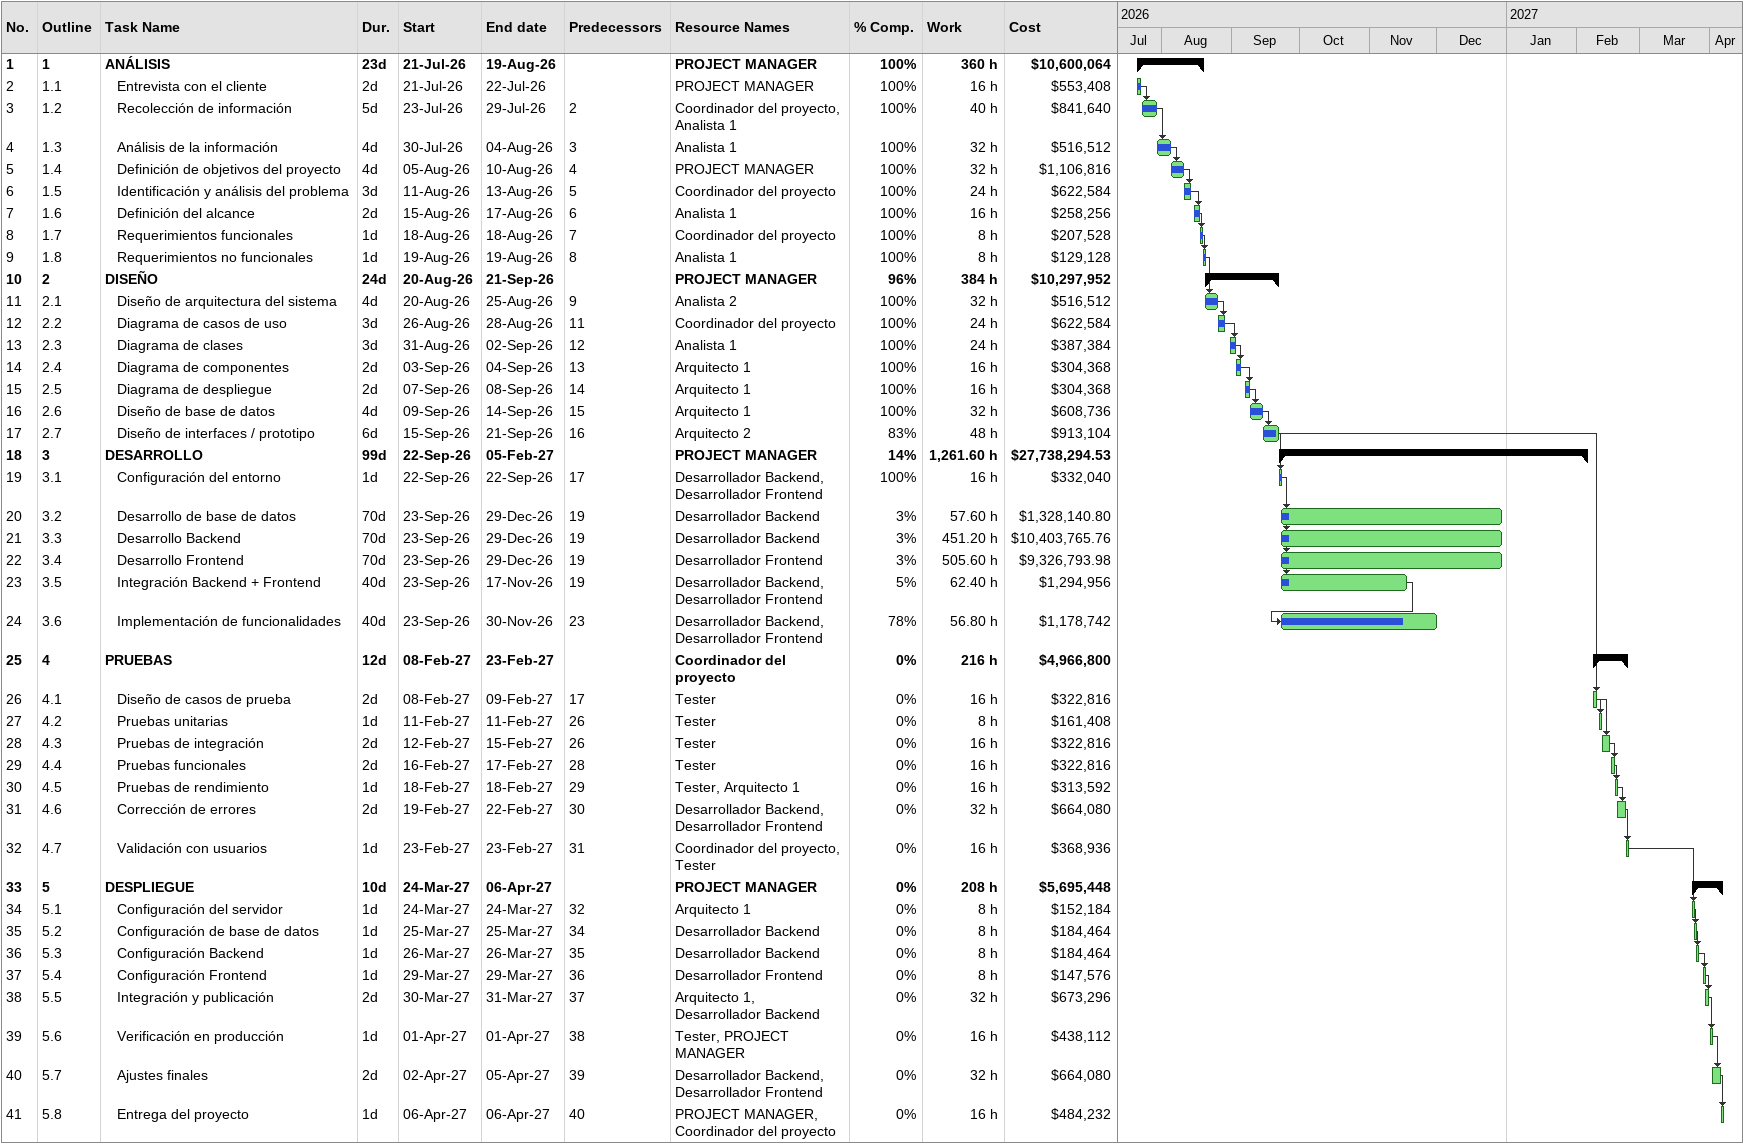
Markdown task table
| ID | WBS | Task | Duration | Start | Finish | Predecessors | Resources | % complete | Work (h) | Cost ($) |
|---|---|---|---|---|---|---|---|---|---|---|
| 1 | 1 | **ANÁLISIS** | 23d | 2026-07-21 | 2026-08-19 |  | PROJECT MANAGER | 100 | 360 | 10600064 |
| 2 | 1.1 | Entrevista con el cliente | 2d | 2026-07-21 | 2026-07-22 |  | PROJECT MANAGER | 100 | 16 | 553408 |
| 3 | 1.2 | Recolección de información | 5d | 2026-07-23 | 2026-07-29 | 2 | Coordinador del proyecto, Analista 1 | 100 | 40 | 841640 |
| 4 | 1.3 | Análisis de la información | 4d | 2026-07-30 | 2026-08-04 | 3 | Analista 1 | 100 | 32 | 516512 |
| 5 | 1.4 | Definición de objetivos del proyecto | 4d | 2026-08-05 | 2026-08-10 | 4 | PROJECT MANAGER | 100 | 32 | 1106816 |
| 6 | 1.5 | Identificación y análisis del problema | 3d | 2026-08-11 | 2026-08-13 | 5 | Coordinador del proyecto | 100 | 24 | 622584 |
| 7 | 1.6 | Definición del alcance | 2d | 2026-08-15 | 2026-08-17 | 6 | Analista 1 | 100 | 16 | 258256 |
| 8 | 1.7 | Requerimientos funcionales | 1d | 2026-08-18 | 2026-08-18 | 7 | Coordinador del proyecto | 100 | 8 | 207528 |
| 9 | 1.8 | Requerimientos no funcionales | 1d | 2026-08-19 | 2026-08-19 | 8 | Analista 1 | 100 | 8 | 129128 |
| 10 | 2 | **DISEÑO** | 24d | 2026-08-20 | 2026-09-21 |  | PROJECT MANAGER | 96 | 384 | 10297952 |
| 11 | 2.1 | Diseño de arquitectura del sistema | 4d | 2026-08-20 | 2026-08-25 | 9 | Analista 2 | 100 | 32 | 516512 |
| 12 | 2.2 | Diagrama de casos de uso | 3d | 2026-08-26 | 2026-08-28 | 11 | Coordinador del proyecto | 100 | 24 | 622584 |
| 13 | 2.3 | Diagrama de clases | 3d | 2026-08-31 | 2026-09-02 | 12 | Analista 1 | 100 | 24 | 387384 |
| 14 | 2.4 | Diagrama de componentes | 2d | 2026-09-03 | 2026-09-04 | 13 | Arquitecto 1 | 100 | 16 | 304368 |
| 15 | 2.5 | Diagrama de despliegue | 2d | 2026-09-07 | 2026-09-08 | 14 | Arquitecto 1 | 100 | 16 | 304368 |
| 16 | 2.6 | Diseño de base de datos | 4d | 2026-09-09 | 2026-09-14 | 15 | Arquitecto 1 | 100 | 32 | 608736 |
| 17 | 2.7 | Diseño de interfaces / prototipo | 6d | 2026-09-15 | 2026-09-21 | 16 | Arquitecto 2 | 83 | 48 | 913104 |
| 18 | 3 | **DESARROLLO** | 99d | 2026-09-22 | 2027-02-05 |  | PROJECT MANAGER | 14 | 1261.60 | 27738294.53 |
| 19 | 3.1 | Configuración del entorno | 1d | 2026-09-22 | 2026-09-22 | 17 | Desarrollador Backend, Desarrollador Frontend | 100 | 16 | 332040 |
| 20 | 3.2 | Desarrollo de base de datos | 70d | 2026-09-23 | 2026-12-29 | 19 | Desarrollador Backend | 3 | 57.60 | 1328140.80 |
| 21 | 3.3 | Desarrollo Backend | 70d | 2026-09-23 | 2026-12-29 | 19 | Desarrollador Backend | 3 | 451.20 | 10403765.76 |
| 22 | 3.4 | Desarrollo Frontend | 70d | 2026-09-23 | 2026-12-29 | 19 | Desarrollador Frontend | 3 | 505.60 | 9326793.98 |
| 23 | 3.5 | Integración Backend + Frontend | 40d | 2026-09-23 | 2026-11-17 | 19 | Desarrollador Backend, Desarrollador Frontend | 5 | 62.40 | 1294956 |
| 24 | 3.6 | Implementación de funcionalidades | 40d | 2026-09-23 | 2026-11-30 | 23 | Desarrollador Backend, Desarrollador Frontend | 78 | 56.80 | 1178742 |
| 25 | 4 | **PRUEBAS** | 12d | 2027-02-08 | 2027-02-23 |  | Coordinador del proyecto | 0 | 216 | 4966800 |
| 26 | 4.1 | Diseño de casos de prueba | 2d | 2027-02-08 | 2027-02-09 | 17 | Tester | 0 | 16 | 322816 |
| 27 | 4.2 | Pruebas unitarias | 1d | 2027-02-11 | 2027-02-11 | 26 | Tester | 0 | 8 | 161408 |
| 28 | 4.3 | Pruebas de integración | 2d | 2027-02-12 | 2027-02-15 | 26 | Tester | 0 | 16 | 322816 |
| 29 | 4.4 | Pruebas funcionales | 2d | 2027-02-16 | 2027-02-17 | 28 | Tester | 0 | 16 | 322816 |
| 30 | 4.5 | Pruebas de rendimiento | 1d | 2027-02-18 | 2027-02-18 | 29 | Tester, Arquitecto 1 | 0 | 16 | 313592 |
| 31 | 4.6 | Corrección de errores | 2d | 2027-02-19 | 2027-02-22 | 30 | Desarrollador Backend, Desarrollador Frontend | 0 | 32 | 664080 |
| 32 | 4.7 | Validación con usuarios | 1d | 2027-02-23 | 2027-02-23 | 31 | Coordinador del proyecto, Tester | 0 | 16 | 368936 |
| 33 | 5 | **DESPLIEGUE** | 10d | 2027-03-24 | 2027-04-06 |  | PROJECT MANAGER | 0 | 208 | 5695448 |
| 34 | 5.1 | Configuración del servidor | 1d | 2027-03-24 | 2027-03-24 | 32 | Arquitecto 1 | 0 | 8 | 152184 |
| 35 | 5.2 | Configuración de base de datos | 1d | 2027-03-25 | 2027-03-25 | 34 | Desarrollador Backend | 0 | 8 | 184464 |
| 36 | 5.3 | Configuración Backend | 1d | 2027-03-26 | 2027-03-26 | 35 | Desarrollador Backend | 0 | 8 | 184464 |
| 37 | 5.4 | Configuración Frontend | 1d | 2027-03-29 | 2027-03-29 | 36 | Desarrollador Frontend | 0 | 8 | 147576 |
| 38 | 5.5 | Integración y publicación | 2d | 2027-03-30 | 2027-03-31 | 37 | Arquitecto 1, Desarrollador Backend | 0 | 32 | 673296 |
| 39 | 5.6 | Verificación en producción | 1d | 2027-04-01 | 2027-04-01 | 38 | Tester, PROJECT MANAGER | 0 | 16 | 438112 |
| 40 | 5.7 | Ajustes finales | 2d | 2027-04-02 | 2027-04-05 | 39 | Desarrollador Backend, Desarrollador Frontend | 0 | 32 | 664080 |
| 41 | 5.8 | Entrega del proyecto | 1d | 2027-04-06 | 2027-04-06 | 40 | PROJECT MANAGER, Coordinador del proyecto | 0 | 16 | 484232 |
